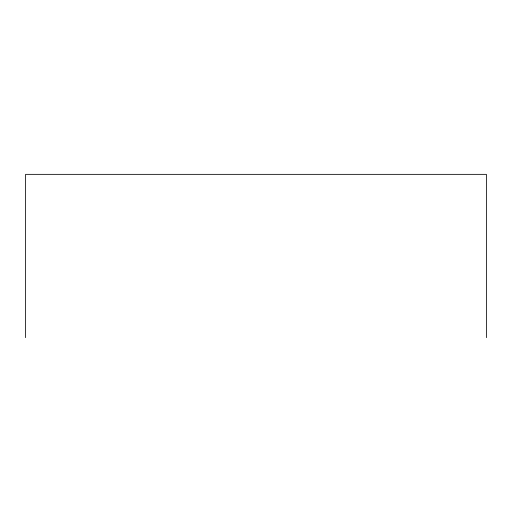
<?xml version="1.0" encoding="UTF-8"?>
<svg xmlns="http://www.w3.org/2000/svg" width="512" height="512" viewBox="0 0 512 512"><rect width="100%" height="100%" fill="white"/><g stroke="black" fill="none" stroke-linecap="round" stroke-linejoin="round"><path stroke-width="0.77" d="M486.4 337.645L486.4 174.355L25.6 174.355L25.6 337.645"/></g></svg>
